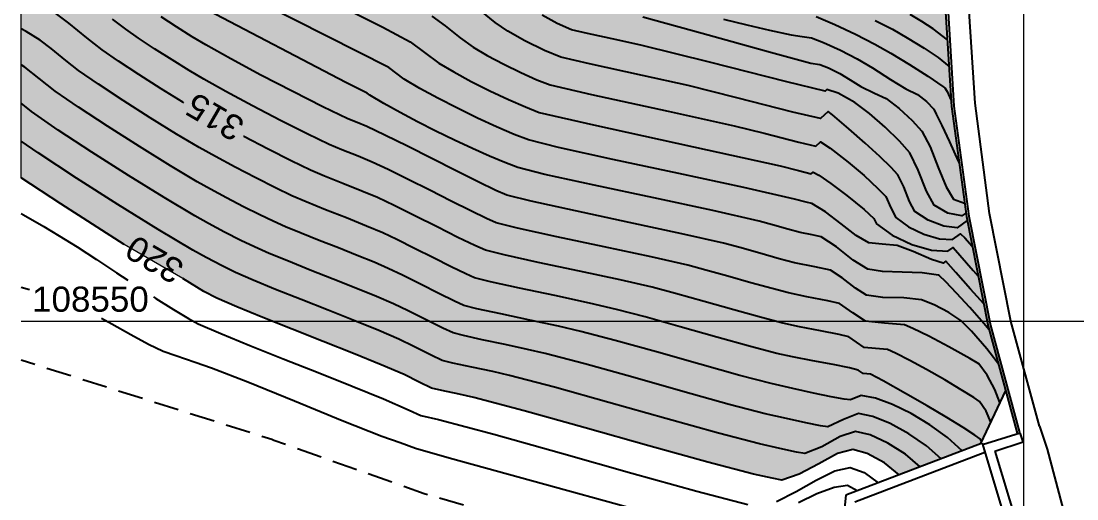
# Model space of a CAD drawing. Extents: x 61466 to 63015, y 108404 to 110397.
# Drawn here: x 62300 to 62352.7, y 109096.2 to 109120 of the extents above; entities that cross this region are included whole.
import ezdxf
from ezdxf.enums import TextEntityAlignment as Align

# ---------------------------------------------------------------- set-up
doc = ezdxf.new("R2010")
doc.units = 0
doc.header["$LTSCALE"] = 1.000015
doc.header["$MEASUREMENT"] = 0
doc.linetypes.add('TRATTEGGIATA2', pattern=[0.375, 0.25, -0.125])
for name, color, linetype in [('Bâti', 7, 'Continuous'), ('colore lago', 131, 'Continuous'), ('coordinate', 2, 'Continuous'), ('Couronnement', 7, 'Continuous'), ('curve livello 1m', 2, 'Continuous'), ('curve livello 5m', 7, 'Continuous'), ('Per+Mod Surf', 7, 'Continuous'), ('Strade', 7, 'Continuous')]:
    doc.layers.add(name, color=color, linetype=linetype)
doc.layers.add('Colori bordi', color=5, linetype='Continuous', plot=False)
doc.layers.add('no_plot', color=5, linetype='Continuous', plot=False)
doc.styles.add('ARIAL', font='arial.ttf')

msp = doc.modelspace()

# ---------------------------------------------------------------- hatches: boundary and pattern name
at = {"layer": 'colore lago', "linetype": 'Continuous', "lineweight": 0}
msp.add_hatch(color=256, dxfattribs=at).paths.add_polyline_path([(62395.432, 109267.497), (62396.026, 109266.925), (62396.545, 109265.876), (62395.703, 109265.642), (62400.102, 109260.013), (62413.395, 109263.699), (62414.097, 109262.8), (62408.577, 109253.044), (62412.975, 109247.414), (62413.775, 109248.828), (62413.775, 109247.267), (62414.821, 109245.294), (62415.316, 109244.359), (62415.726, 109243.586), (62415.989, 109243.089), (62416.308, 109242.486), (62417.091, 109241.948), (62417.986, 109241.38), (62418.762, 109240.929), (62419.277, 109240.681), (62419.98, 109240.594), (62420.747, 109240.508), (62421.269, 109240.325), (62422.042, 109240.006), (62422.834, 109239.647), (62423.302, 109239.389), (62424.281, 109238.376), (62425.656, 109236.946), (62426.449, 109236.138), (62427.156, 109235.422), (62427.673, 109234.904), (62427.895, 109234.691), (62428.432, 109234.455), (62429.04, 109233.991), (62429.869, 109233.283), (62430.484, 109232.701), (62430.843, 109232.314), (62431.218, 109231.435), (62431.557, 109230.367), (62431.913, 109229.599), (62432.355, 109229.318), (62432.858, 109229.013), (62433.455, 109228.302), (62434.097, 109227.397), (62434.701, 109226.672), (62435.197, 109226.351), (62435.685, 109226.081), (62436.144, 109225.827), (62436.707, 109225.46), (62437.492, 109224.926), (62438.358, 109224.324), (62439.162, 109223.749), (62440.078, 109223.067), (62441.13, 109222.261), (62442.002, 109221.573), (62442.908, 109220.83), (62443.789, 109220.092), (62444.562, 109219.43), (62445.144, 109218.915), (62445.453, 109218.618), (62446.014, 109217.736), (62446.501, 109217.012), (62447.153, 109216.771), (62448.876, 109216.153), (62447.183, 109207.821), (62446.943, 109206.638), (62441.595, 109207.566), (62436.09, 109208.111), (62430.527, 109208.307), (62424.984, 109208.14), (62419.433, 109207.618), (62413.953, 109206.708), (62408.529, 109205.43), (62403.21, 109203.835), (62398.021, 109201.868), (62392.955, 109199.558), (62388.067, 109196.944), (62383.347, 109193.985), (62379.143, 109190.99), (62374.987, 109187.599), (62370.912, 109183.823), (62367.864, 109180.621), (62364.577, 109176.791), (62361.992, 109173.373), (62358.884, 109168.77), (62356.087, 109163.954), (62353.615, 109158.995), (62351.491, 109153.861), (62349.698, 109148.591), (62348.257, 109143.219), (62347.162, 109137.77), (62346.433, 109132.277), (62346.076, 109126.898), (62346.067, 109121.341), (62346.414, 109115.779), (62347.156, 109110.285), (62348.241, 109104.828), (62349.108, 109101.614), (62347.868, 109098.968), (62343.805, 109097.411), (62343.071, 109098.002), (62342.215, 109098.471), (62341.494, 109098.676), (62340.731, 109098.468), (62339.788, 109097.966), (62338.814, 109097.438), (62337.958, 109097.152), (62337.463, 109097.238), (62336.538, 109097.445), (62334.253, 109098.04), (62331.322, 109098.856), (62328.139, 109099.756), (62325.098, 109100.605), (62322.593, 109101.266), (62321.848, 109101.432), (62320.984, 109101.616), (62320.474, 109101.737), (62319.859, 109102.034), (62319.103, 109102.406), (62317.961, 109102.895), (62316.581, 109103.457), (62315.066, 109104.06), (62313.523, 109104.67), (62312.055, 109105.255), (62310.769, 109105.782), (62309.769, 109106.218), (62309.112, 109106.546), (62308.074, 109107.202), (62305.134, 109108.9), (62301.974, 109110.917), (62300, 109112.216), (62300, 109301.173), (62331.882, 109318.75), (62334.507, 109316.583), (62338.392, 109313.671), (62343.084, 109310.793), (62348.103, 109307.499), (62352.959, 109303.893), (62356.982, 109301.743), (62363.411, 109296.783), (62364.524, 109296.264), (62365.637, 109295.744), (62364.74, 109295.415), (62363.36, 109294.91), (62368.197, 109289.653), (62381.151, 109294.398), (62381.923, 109293.558), (62377.207, 109283.389), (62382.044, 109278.132), (62383.531, 109281.339), (62384.61, 109280.843), (62384.891, 109280.571), (62385.513, 109280.078), (62386.29, 109279.511), (62387.153, 109278.905), (62388.028, 109278.295), (62388.845, 109277.717), (62389.533, 109277.207), (62390.019, 109276.799), (62390.461, 109276.26), (62391.046, 109275.538), (62391.593, 109274.911), (62392.228, 109274.192), (62392.561, 109273.803), (62392.862, 109273.159), (62393.16, 109272.316), (62393.758, 109270.407), (62394.064, 109269.526), (62394.378, 109268.819)])

# ---------------------------------------------------------------- linework, layer by layer
at = {"layer": 'Bâti', "linetype": 'Continuous'}
for p, q in [((62347.963, 109098.918), (62349.842, 109099.508)), ((62349.986, 109099.05), (62349.842, 109099.508)), ((62347.939, 109098.996), (62351.754, 109086.436)), ((62348.576, 109098.591), (62349.986, 109099.05)), ((62348.576, 109098.591), (62352.217, 109086.582))]:
    msp.add_line(p, q, dxfattribs=at)
at = {"layer": 'Colori bordi', "linetype": 'Continuous', "lineweight": 0, "flags": 128}
msp.add_lwpolyline([(62346.067, 109121.341), (62346.414, 109115.779), (62347.156, 109110.285), (62348.241, 109104.828), (62349.108, 109101.614), (62347.868, 109098.968), (62343.805, 109097.411), (62343.071, 109098.002), (62342.215, 109098.471), (62341.494, 109098.676), (62341.494, 109098.676), (62340.731, 109098.468), (62339.788, 109097.966), (62338.814, 109097.438), (62337.958, 109097.152), (62337.958, 109097.152), (62337.463, 109097.238), (62336.538, 109097.445), (62336.538, 109097.445), (62334.253, 109098.04), (62331.322, 109098.856), (62328.139, 109099.756), (62325.098, 109100.605), (62322.593, 109101.266), (62322.593, 109101.266), (62321.848, 109101.432), (62320.984, 109101.616), (62320.474, 109101.737), (62319.859, 109102.034), (62319.103, 109102.406), (62317.961, 109102.895), (62316.581, 109103.457), (62315.066, 109104.06), (62313.523, 109104.67), (62312.055, 109105.255), (62310.769, 109105.782), (62309.769, 109106.218), (62309.769, 109106.218), (62309.112, 109106.546), (62308.074, 109107.202), (62305.134, 109108.9), (62301.974, 109110.917), (62300, 109112.216), (62300, 109301.173)], dxfattribs=at)
at = {"layer": 'coordinate', "linetype": 'Continuous', "lineweight": 0}
for p, q in [((62350, 109333.555), (62350, 108959.046)), ((62300, 109105.071), (62494.639, 109105.071))]:
    msp.add_line(p, q, dxfattribs=at)
at = {"layer": 'Couronnement', "linetype": 'Continuous'}
for p, q in [((62347.587, 109115.939), (62347.237, 109121.401)), ((62346.067, 109121.341), (62346.414, 109115.779)), ((62346.187, 109121.349), (62346.534, 109115.791)), ((62346.414, 109115.779), (62347.156, 109110.285)), ((62346.534, 109115.791), (62347.274, 109110.305)), ((62348.311, 109110.436), (62347.587, 109115.939)), ((62347.274, 109110.305), (62348.358, 109104.856)), ((62349.376, 109105.076), (62348.311, 109110.436)), ((62347.156, 109110.285), (62348.241, 109104.828)), ((62350.798, 109099.839), (62349.376, 109105.076)), ((62348.241, 109104.828), (62349.683, 109099.482)), ((62348.358, 109104.856), (62349.799, 109099.513))]:
    msp.add_line(p, q, dxfattribs=at)
at = {"layer": 'curve livello 1m', "color": 152, "linetype": 'TRATTEGGIATA2', "ltscale": 5, "flags": 128}
msp.add_lwpolyline([(62340.844, 109093.415), (62340.313, 109092.407), (62339.628, 109091.543), (62338.995, 109091.082), (62338.995, 109091.082), (62335.568, 109092.065), (62331.784, 109093.151), (62327.507, 109094.328), (62320.1, 109096.47), (62316.691, 109097.679), (62312.609, 109099.127), (62312.504, 109099.169), (62300, 109103.124)], dxfattribs=at)
at = {"layer": 'curve livello 5m', "color": 2, "flags": 128}
for points in [[(62308.116, 109115.96), (62308.068, 109115.988), (62306.988, 109116.658), (62305.878, 109117.367), (62304.857, 109118.038), (62304.044, 109118.596), (62303.271, 109119.201), (62302.384, 109119.927), (62301.723, 109120.433), (62300.952, 109120.895), (62300.008, 109121.407), (62300, 109121.412)], [(62315.612, 109120.935), (62318.041, 109119.726), (62319.415, 109119.002), (62319.415, 109119.002), (62320.13, 109118.461), (62320.836, 109117.928), (62320.836, 109117.928), (62321.581, 109117.495), (62322.455, 109117.027), (62323.389, 109116.557), (62324.312, 109116.12), (62325.156, 109115.749), (62325.851, 109115.479), (62325.851, 109115.479), (62328.557, 109114.854), (62333.549, 109113.77), (62337.868, 109112.808), (62338.78, 109112.579), (62339.417, 109112.422), (62339.506, 109112.503), (62339.797, 109112.348), (62340.398, 109111.928), (62341.189, 109111.331), (62342.052, 109110.644), (62342.539, 109110.198), (62342.667, 109109.925), (62343.46, 109109.355), (62344.431, 109108.894), (62345.413, 109108.605), (62346.238, 109108.554), (62346.495, 109108.738), (62347.502, 109107.598), (62347.745, 109107.322)], [(62335.042, 109120.128), (62336.197, 109119.844), (62337.334, 109119.579), (62338.423, 109119.341), (62338.968, 109119.262), (62339.436, 109119.19), (62340.027, 109118.962), (62340.871, 109118.578), (62341.714, 109118.154), (62342.469, 109117.697), (62343.365, 109117.119), (62344.14, 109116.648), (62344.716, 109116.377), (62345.164, 109116.015), (62345.525, 109115.637), (62345.652, 109115.391), (62345.926, 109114.819), (62346.307, 109114.007), (62346.755, 109113.041), (62346.796, 109112.951)], [(62348.372, 109100.044), (62348.146, 109100.582), (62347.817, 109101.064), (62347.817, 109101.064), (62347.522, 109101.271), (62346.9, 109101.655), (62346.074, 109102.142), (62345.169, 109102.658), (62345.169, 109102.658), (62344.334, 109103.112), (62343.614, 109103.484), (62343.226, 109103.662), (62343.226, 109103.662), (62342.627, 109103.71), (62342.061, 109103.762), (62342.061, 109103.762), (62341.295, 109104.292), (62340.805, 109104.41), (62339.873, 109104.594), (62338.828, 109104.797), (62337.997, 109104.974), (62336.929, 109105.252), (62335.559, 109105.633), (62334.072, 109106.054), (62332.651, 109106.45), (62331.48, 109106.759), (62329.887, 109107.125), (62327.858, 109107.562), (62325.793, 109108), (62324.094, 109108.372), (62323.162, 109108.608), (62322.642, 109108.836), (62321.793, 109109.25), (62320.749, 109109.774), (62319.644, 109110.331), (62318.609, 109110.844), (62317.779, 109111.236), (62317.005, 109111.561), (62316.055, 109111.939), (62315.131, 109112.307), (62314.435, 109112.602), (62313.479, 109113.063), (62312.326, 109113.644), (62311.109, 109114.279), (62311.095, 109114.286)], [(62305.134, 109108.9), (62301.974, 109110.917), (62300, 109112.216)], [(62343.805, 109097.411), (62343.071, 109098.002), (62342.215, 109098.471), (62341.494, 109098.676), (62341.494, 109098.676), (62340.731, 109098.468), (62339.788, 109097.966), (62338.814, 109097.438), (62337.958, 109097.152), (62337.958, 109097.152), (62337.463, 109097.238), (62336.538, 109097.445), (62336.538, 109097.445), (62334.253, 109098.04), (62331.322, 109098.856), (62328.139, 109099.756), (62325.098, 109100.605), (62322.593, 109101.266), (62322.593, 109101.266), (62321.848, 109101.432), (62320.984, 109101.616), (62320.474, 109101.737), (62319.859, 109102.034), (62319.103, 109102.406), (62317.961, 109102.895), (62316.581, 109103.457), (62315.066, 109104.06), (62313.523, 109104.67), (62312.055, 109105.255), (62310.769, 109105.782), (62309.769, 109106.218), (62309.769, 109106.218), (62309.112, 109106.546), (62308.074, 109107.202)]]:
    msp.add_lwpolyline(points, dxfattribs=at)
at = {"layer": 'no_plot', "flags": 128}
for points in [[(62348.02, 109105.939), (62347.355, 109106.669), (62347.355, 109106.669), (62346.632, 109107.491), (62346.132, 109108.056), (62346.132, 109108.056), (62346.005, 109107.965), (62345.414, 109108.147), (62344.503, 109108.55), (62343.699, 109108.85), (62343.699, 109108.85), (62342.954, 109108.908), (62342.292, 109108.971), (62342.292, 109108.971), (62341.655, 109109.34), (62340.903, 109109.922), (62340.136, 109110.52), (62339.454, 109110.937), (62339.454, 109110.937), (62339.163, 109110.997), (62338.59, 109111.154), (62336.047, 109111.738), (62332.808, 109112.435), (62329.513, 109113.135), (62326.801, 109113.728), (62325.313, 109114.105), (62325.313, 109114.105), (62324.591, 109114.382), (62323.724, 109114.755), (62322.766, 109115.198), (62321.773, 109115.683), (62320.797, 109116.185), (62319.894, 109116.676), (62319.117, 109117.13), (62319.117, 109117.13), (62318.339, 109117.718), (62312.127, 109120.855)], [(62348.292, 109104.641), (62348.025, 109104.957), (62347.323, 109105.758), (62346.671, 109106.475), (62346.138, 109107.031), (62345.793, 109107.349), (62345.793, 109107.349), (62345.762, 109107.365), (62344.949, 109107.481), (62343.949, 109107.512), (62342.974, 109107.545), (62342.234, 109107.669), (62342.234, 109107.669), (62341.515, 109108.118), (62340.677, 109108.781), (62339.914, 109109.276), (62339.914, 109109.276), (62339.465, 109109.371), (62338.872, 109109.491), (62338.872, 109109.491), (62338.253, 109109.657), (62337.477, 109109.876), (62336.812, 109110.055), (62336.812, 109110.055), (62334.507, 109110.585), (62331.571, 109111.217), (62328.583, 109111.851), (62326.124, 109112.389), (62324.775, 109112.73), (62324.775, 109112.73), (62324.124, 109112.977), (62323.359, 109113.296), (62322.512, 109113.673), (62321.613, 109114.094), (62320.692, 109114.544), (62319.78, 109115.008), (62318.906, 109115.47), (62318.102, 109115.917), (62317.398, 109116.333), (62317.398, 109116.333), (62317.264, 109116.434), (62316.194, 109116.974), (62309.325, 109120.552)], [(62347.196, 109110.084), (62346.705, 109109.732), (62346.028, 109109.806), (62345.246, 109110.106), (62344.593, 109110.543), (62344.593, 109110.543), (62344.321, 109111.034), (62344.033, 109111.769), (62343.733, 109112.373), (62343.733, 109112.373), (62343.411, 109112.731), (62342.845, 109113.28), (62342.115, 109113.948), (62341.297, 109114.665), (62340.472, 109115.359), (62340.472, 109115.359), (62340.255, 109115.517), (62339.875, 109115.169), (62338.494, 109115.499), (62335.706, 109116.21), (62333.281, 109116.815), (62333.281, 109116.815), (62330.997, 109117.323), (62328.357, 109117.897), (62326.926, 109118.227), (62326.926, 109118.227), (62326.112, 109118.566), (62325.13, 109119.046), (62324.274, 109119.522), (62324.274, 109119.522), (62323.657, 109119.96), (62322.928, 109120.538)], [(62347.132, 109110.461), (62346.938, 109110.321), (62346.238, 109110.453), (62345.555, 109110.852), (62345.555, 109110.852), (62345.168, 109111.552), (62344.758, 109112.599), (62344.331, 109113.461), (62344.331, 109113.461), (62343.822, 109114.049), (62343.111, 109114.74), (62342.326, 109115.418), (62341.595, 109115.965), (62341.595, 109115.965), (62340.759, 109116.437), (62340.193, 109116.624), (62340.193, 109116.624), (62340.104, 109116.543), (62338.195, 109116.999), (62334.341, 109117.982), (62330.988, 109118.818), (62330.988, 109118.818), (62329.722, 109119.1), (62328.257, 109119.418), (62327.464, 109119.601), (62327.464, 109119.601), (62326.742, 109119.918), (62325.993, 109120.32)], [(62346.207, 109119.094), (62345.498, 109119.64), (62345.498, 109119.64), (62344.933, 109120.01), (62344.348, 109120.354)], [(62348.825, 109101.01), (62348.581, 109101.668), (62348.19, 109102.385), (62347.77, 109102.948), (62347.77, 109102.948), (62347.329, 109103.213), (62346.275, 109103.79), (62345.279, 109104.316), (62344.493, 109104.711), (62344.071, 109104.896), (62344.071, 109104.896), (62343.068, 109104.977), (62342.119, 109105.064), (62342.119, 109105.064), (62341.491, 109105.495), (62340.835, 109105.954), (62340.835, 109105.954), (62340.242, 109106.088), (62339.193, 109106.292), (62338.288, 109106.48), (62338.288, 109106.48), (62337.464, 109106.694), (62336.407, 109106.989), (62335.258, 109107.313), (62334.161, 109107.62), (62333.258, 109107.858), (62333.258, 109107.858), (62331.427, 109108.279), (62329.095, 109108.78), (62326.723, 109109.284), (62324.771, 109109.711), (62323.7, 109109.982), (62323.7, 109109.982), (62323.214, 109110.191), (62322.435, 109110.567), (62321.459, 109111.055), (62320.383, 109111.597), (62319.302, 109112.14), (62318.314, 109112.627), (62317.514, 109113.003), (62317.514, 109113.003), (62316.821, 109113.29), (62316.003, 109113.614), (62315.368, 109113.879), (62315.368, 109113.879), (62314.267, 109114.41), (62312.94, 109115.079), (62311.537, 109115.809), (62310.21, 109116.522), (62309.108, 109117.139), (62308.377, 109117.575), (62307.529, 109118.101), (62306.658, 109118.657), (62305.857, 109119.183), (62305.22, 109119.621), (62304.566, 109120.125)], [(62348.756, 109102.921), (62348.516, 109103.259), (62348.181, 109103.69), (62348.181, 109103.69), (62347.417, 109104.572), (62346.887, 109105.113), (62346.887, 109105.113), (62346.282, 109105.504), (62345.553, 109105.881), (62344.917, 109106.131), (62344.917, 109106.131), (62344.034, 109106.233), (62342.991, 109106.257), (62342.176, 109106.367), (62342.176, 109106.367), (62341.618, 109106.715), (62340.967, 109107.23), (62340.375, 109107.615), (62340.375, 109107.615), (62339.601, 109107.779), (62338.58, 109107.986), (62338.58, 109107.986), (62337.824, 109108.185), (62336.851, 109108.458), (62335.856, 109108.738), (62335.035, 109108.957), (62335.035, 109108.957), (62332.967, 109109.432), (62330.333, 109109.998), (62327.653, 109110.568), (62325.448, 109111.05), (62324.238, 109111.356), (62324.238, 109111.356), (62323.688, 109111.593), (62322.808, 109112.018), (62321.706, 109112.568), (62320.49, 109113.181), (62319.27, 109113.794), (62318.153, 109114.344), (62317.25, 109114.769), (62317.25, 109114.769), (62316.761, 109114.968), (62316.301, 109115.156), (62316.301, 109115.156), (62315.055, 109115.756), (62313.553, 109116.514), (62311.966, 109117.34), (62310.464, 109118.147), (62309.216, 109118.846), (62308.538, 109119.253), (62307.753, 109119.745), (62306.995, 109120.238)], [(62320.491, 109120.285), (62321.152, 109119.801), (62321.905, 109119.199), (62322.555, 109118.725), (62323.252, 109118.324), (62324.075, 109117.891), (62324.934, 109117.472), (62325.736, 109117.111), (62326.388, 109116.853), (62328.457, 109116.375), (62332.273, 109115.547), (62335.575, 109114.812), (62337.072, 109114.438), (62338.793, 109113.999), (62339.646, 109113.795), (62339.881, 109114.01), (62340.365, 109113.698), (62341.262, 109113.001), (62342.053, 109112.327), (62342.747, 109111.692), (62343.136, 109111.286), (62343.392, 109110.723), (62343.63, 109110.234), (62344.261, 109109.78), (62345.033, 109109.413), (62345.815, 109109.184), (62346.471, 109109.143), (62346.857, 109109.419), (62347.075, 109109.221), (62347.448, 109108.817)], [(62331.024, 109120.24), (62333.974, 109119.431), (62337.386, 109118.478), (62339.4, 109117.939), (62339.842, 109117.873), (62340.277, 109117.695), (62340.836, 109117.421), (62341.36, 109117.096), (62341.894, 109116.764), (62342.579, 109116.446), (62343.156, 109116.171), (62343.799, 109115.676), (62344.455, 109115.075), (62344.928, 109114.549), (62345.346, 109113.759), (62345.752, 109112.737), (62346.144, 109111.773), (62346.518, 109111.161), (62347.066, 109110.951)], [(62339.671, 109120.269), (62340.59, 109119.869), (62341.619, 109119.383), (62342.592, 109118.888), (62343.384, 109118.439), (62344.32, 109117.872), (62345.241, 109117.286), (62345.988, 109116.779), (62346.087, 109116.698), (62346.192, 109116.524), (62346.395, 109116.079)], [(62342.607, 109120.067), (62343.47, 109119.621), (62344.203, 109119.2), (62345.045, 109118.677), (62345.743, 109118.21), (62346.29, 109117.761)], [(62347.919, 109099.077), (62347.863, 109099.181), (62347.581, 109099.39), (62346.999, 109099.765), (62346.183, 109100.264), (62345.201, 109100.847), (62344.121, 109101.473), (62343.009, 109102.103), (62343.009, 109102.103), (62342.38, 109102.427), (62342.004, 109102.46), (62341.756, 109102.631), (62341.331, 109102.738), (62340.506, 109102.905), (62339.49, 109103.102), (62338.487, 109103.299), (62337.705, 109103.468), (62337.705, 109103.468), (62336.394, 109103.81), (62334.712, 109104.278), (62332.885, 109104.794), (62331.14, 109105.281), (62329.703, 109105.661), (62329.703, 109105.661), (62328.347, 109105.972), (62326.62, 109106.344), (62324.863, 109106.717), (62323.418, 109107.033), (62322.625, 109107.234), (62322.625, 109107.234), (62322.181, 109107.428), (62321.459, 109107.78), (62320.571, 109108.226), (62319.63, 109108.7), (62318.75, 109109.137), (62318.044, 109109.47), (62318.044, 109109.47), (62317.231, 109109.815), (62316.23, 109110.216), (62315.181, 109110.63), (62314.225, 109111.015), (62313.502, 109111.326), (62313.502, 109111.326), (62312.69, 109111.716), (62311.713, 109112.21), (62310.68, 109112.748), (62309.702, 109113.273), (62308.89, 109113.727), (62307.758, 109114.402), (62306.446, 109115.216), (62305.097, 109116.077), (62303.857, 109116.893), (62302.869, 109117.571), (62302.232, 109118.069), (62301.501, 109118.668), (62300.956, 109119.085), (62300.258, 109119.508), (62300, 109119.652)], [(62346.941, 109098.613), (62346.209, 109099.271), (62345.341, 109099.901), (62344.407, 109100.464), (62343.476, 109100.922), (62342.619, 109101.236), (62341.904, 109101.369), (62341.904, 109101.369), (62341.381, 109101.143), (62341.065, 109101.179), (62340.416, 109101.299), (62339.527, 109101.483), (62338.494, 109101.71), (62337.413, 109101.963), (62337.413, 109101.963), (62335.859, 109102.367), (62333.865, 109102.922), (62331.699, 109103.535), (62329.63, 109104.112), (62327.925, 109104.562), (62327.925, 109104.562), (62326.807, 109104.819), (62325.383, 109105.125), (62323.934, 109105.433), (62322.741, 109105.694), (62322.087, 109105.859), (62322.087, 109105.859), (62321.618, 109106.069), (62320.844, 109106.451), (62319.927, 109106.913), (62319.028, 109107.362), (62318.308, 109107.704), (62318.308, 109107.704), (62317.607, 109108.005), (62316.758, 109108.351), (62315.826, 109108.721), (62314.877, 109109.096), (62313.974, 109109.456), (62313.183, 109109.78), (62312.569, 109110.049), (62312.569, 109110.049), (62311.902, 109110.37), (62311.1, 109110.775), (62310.251, 109111.217), (62309.448, 109111.648), (62308.781, 109112.021), (62307.449, 109112.815), (62305.904, 109113.773), (62304.316, 109114.787), (62302.856, 109115.747), (62301.694, 109116.546), (62300.9, 109117.177), (62300.189, 109117.737), (62300, 109117.852)], [(62345.895, 109098.212), (62345.161, 109098.858), (62344.281, 109099.461), (62343.357, 109099.967), (62342.486, 109100.322), (62341.767, 109100.471), (62341.767, 109100.471), (62341.03, 109100.164), (62340.24, 109099.812), (62340.24, 109099.812), (62339.886, 109099.859), (62339.151, 109100.002), (62338.181, 109100.211), (62337.121, 109100.457), (62337.121, 109100.457), (62335.324, 109100.925), (62333.017, 109101.567), (62330.512, 109102.275), (62328.119, 109102.943), (62326.148, 109103.463), (62326.148, 109103.463), (62325.267, 109103.666), (62324.145, 109103.907), (62323.004, 109104.149), (62322.065, 109104.355), (62321.549, 109104.485), (62321.549, 109104.485), (62321.045, 109104.716), (62320.215, 109105.13), (62319.309, 109105.585), (62318.573, 109105.938), (62318.573, 109105.938), (62317.725, 109106.302), (62316.699, 109106.72), (62315.573, 109107.167), (62314.425, 109107.621), (62313.335, 109108.056), (62312.379, 109108.447), (62311.636, 109108.772), (62311.636, 109108.772), (62310.965, 109109.098), (62310.154, 109109.511), (62309.344, 109109.941), (62308.673, 109110.315), (62307.14, 109111.229), (62305.362, 109112.331), (62303.536, 109113.497), (62301.856, 109114.602), (62300.518, 109115.521), (62300, 109115.933)], [(62344.85, 109097.812), (62344.113, 109098.438), (62343.23, 109098.995), (62342.352, 109099.401), (62341.63, 109099.573), (62341.63, 109099.573), (62340.868, 109099.319), (62339.94, 109098.804), (62339.099, 109098.482), (62339.099, 109098.482), (62338.689, 109098.544), (62337.849, 109098.718), (62336.83, 109098.951), (62336.83, 109098.951), (62334.789, 109099.483), (62332.17, 109100.211), (62329.326, 109101.016), (62326.608, 109101.774), (62324.37, 109102.365), (62324.37, 109102.365), (62323.532, 109102.555), (62322.482, 109102.779), (62321.537, 109102.982), (62321.012, 109103.111), (62321.012, 109103.111), (62320.459, 109103.37), (62319.591, 109103.807), (62318.838, 109104.172), (62318.838, 109104.172), (62317.843, 109104.599), (62316.64, 109105.089), (62315.32, 109105.614), (62313.974, 109106.145), (62312.695, 109106.655), (62311.574, 109107.115), (62310.702, 109107.495), (62310.702, 109107.495), (62310.029, 109107.825), (62309.237, 109108.238), (62308.564, 109108.609), (62306.831, 109109.642), (62304.821, 109110.889), (62302.755, 109112.207), (62300.855, 109113.457), (62300, 109114.044)], [(62300, 109110.434), (62300.117, 109110.372), (62301.138, 109109.799), (62301.138, 109109.799), (62301.905, 109109.334), (62302.793, 109108.771), (62303.76, 109108.142), (62304.765, 109107.481), (62305.319, 109107.118)], [(62300.416, 109106.637), (62300, 109106.749)], [(62306.608, 109106.277), (62306.726, 109106.2), (62307.6, 109105.647), (62308.347, 109105.197), (62308.347, 109105.197), (62308.836, 109104.942), (62309.964, 109104.449), (62311.415, 109103.854), (62313.071, 109103.194), (62314.813, 109102.506), (62316.522, 109101.826), (62318.08, 109101.192), (62319.367, 109100.64), (62319.936, 109100.363), (62320.815, 109100.167), (62323.587, 109099.436), (62326.953, 109098.496), (62330.475, 109097.5), (62333.718, 109096.598), (62336.246, 109095.94)], [(62334.999, 109094.489), (62321.347, 109098.248), (62319.678, 109098.73), (62318.909, 109099.003), (62317.989, 109099.329), (62316.021, 109100.106), (62313.637, 109101.079), (62311.307, 109102.028), (62309.501, 109102.735), (62309.501, 109102.735), (62308.676, 109103.018), (62307.713, 109103.336), (62307.088, 109103.556), (62306.348, 109103.914), (62305.47, 109104.388), (62304.532, 109104.915), (62304.018, 109105.203)], [(62337.678, 109096.08), (62338.66, 109096.581), (62339.666, 109097.148), (62340.598, 109097.606), (62341.357, 109097.778), (62342.053, 109097.526), (62342.759, 109097.011)], [(62341.714, 109096.61), (62341.22, 109096.881), (62340.562, 109096.778), (62339.698, 109096.465), (62338.781, 109096.01)]]:
    msp.add_lwpolyline(points, dxfattribs=at)
at = {"layer": 'Per+Mod Surf', "linetype": 'Continuous'}
for p, q in [((62349.108, 109101.614), (62347.868, 109098.968)), ((62347.939, 109098.996), (62341.145, 109096.392)), ((62348.081, 109098.53), (62341.598, 109096.046)), ((62341.145, 109096.392), (62340.791, 109092.888))]:
    msp.add_line(p, q, dxfattribs=at)
at = {"layer": 'Strade', "linetype": 'Continuous', "flags": 128}
msp.add_lwpolyline([(62350.798, 109099.839), (62351.179, 109098.684), (62354.054, 109087.909), (62355.208, 109082.349), (62355.893, 109077.205), (62355.952, 109072.002), (62355.488, 109067.699), (62354.191, 109062.945), (62352.042, 109058.297), (62349.366, 109054.228), (62346.36, 109050.802), (62346.051, 109050.499), (62340.582, 109046.296), (62335.974, 109043.994), (62330.983, 109042.665), (62328.351, 109042.383), (62324.189, 109042.495), (62319.299, 109042.678), (62314.18, 109043.019), (62308.37, 109043.592), (62300, 109043.799)], dxfattribs=at)

# ---------------------------------------------------------------- texts
at = {"layer": 'coordinate', "color": 1, "style": 'ARIAL'}
for s, p in [('315', (62308.717, 109116.52)), ('320', (62305.703, 109109.412))]:
    msp.add_text(s, height=1.25, rotation=149.9077, dxfattribs=at).set_placement(p, align=Align.RIGHT)
msp.add_text('108550', height=1.25, dxfattribs=at).set_placement((62300.545, 109105.544))

doc.saveas('drawing.dxf')
